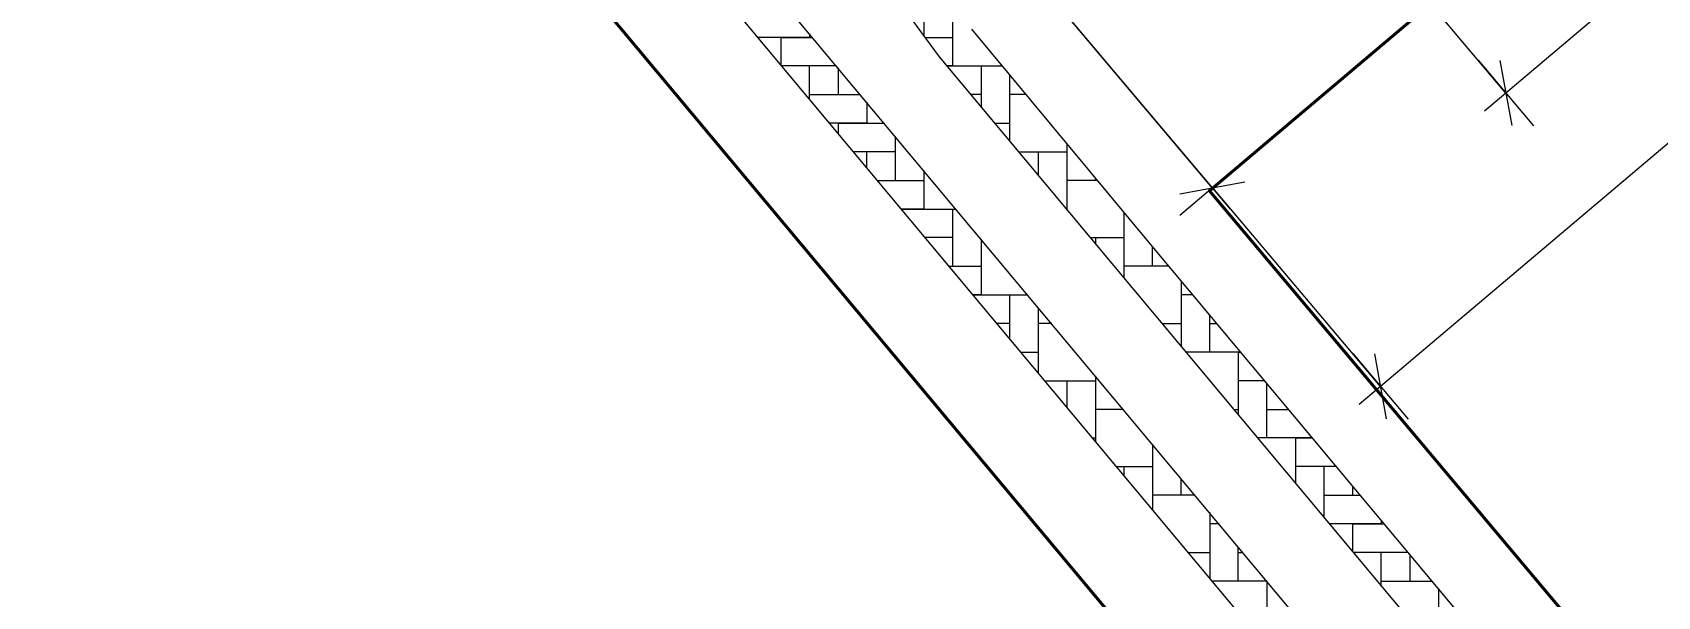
# Model space of a CAD drawing. Header units: millimetres. Extents: x 156050 to 369663, y -269476 to -128786.
# Drawn here: x 251248 to 268304, y -214051 to -208138 of the extents above; entities that cross this region are included whole.
import ezdxf

# ---------------------------------------------------------------- set-up
doc = ezdxf.new("R2010")
doc.units = ezdxf.units.MM
doc.header["$MEASUREMENT"] = 0
doc.set_wipeout_variables(frame=1)
doc.linetypes.add('Wipeout_Contour', pattern=[1000, 0, -1000])
for name, color, linetype in [('BT_hranice_parcel', 7, 'Continuous'), ('BT_text_parcel', 7, 'Continuous'), ('Situace - koordinační', 7, 'Continuous')]:
    doc.layers.add(name, color=color, linetype=linetype)
doc.styles.add('GENEROVANÝ_STYL_1', font='Arial.ttf')
doc.dimstyles.new('GENEROVANÝ_STYL__1', dxfattribs={"dimtxt": 600, "dimasz": 456, "dimexe": 0.18, "dimexo": 0.0625, "dimgap": 0, "dimtad": 1, "dimdec": 0, "dimzin": 0, "dimdsep": 46, "dimtxsty": 'GENEROVANÝ_STYL_1', "dimblk": 'ARROWHEAD_2', "dimblk1": 'ARROWHEAD_2', "dimblk2": 'ARROWHEAD_2', "dimcen": 0.09, "dimse1": 1, "dimse2": 1, "dimclrd": 7, "dimclre": 7, "dimclrt": 7, "dimazin": 0, "dimtfac": 1, "dimtdec": 4, "dimtmove": 2, "dimatfit": 3, "dimfxl": 1, "dimtolj": 1, "dimtzin": 0, "dimarcsym": 0})
doc.dimstyles.new('GENEROVANÝ_STYL__2', dxfattribs={"dimtxt": 600, "dimasz": 456, "dimexe": 0.18, "dimexo": 0.0625, "dimgap": 0, "dimtad": 1, "dimdec": 0, "dimzin": 0, "dimdsep": 46, "dimtxsty": 'GENEROVANÝ_STYL_1', "dimblk": 'ARROWHEAD_2', "dimblk1": 'ARROWHEAD_2', "dimblk2": 'ARROWHEAD_2', "dimcen": 0.09, "dimse1": 1, "dimse2": 1, "dimclrd": 7, "dimclre": 7, "dimclrt": 7, "dimazin": 0, "dimtfac": 1, "dimtdec": 4, "dimtmove": 0, "dimatfit": 3, "dimfxl": 1, "dimtolj": 1, "dimtzin": 0, "dimarcsym": 0})

# ---------------------------------------------------------------- blocks, each defined once
blk = doc.blocks.new('*X11')
at = {"layer": 'Situace - koordinační', "color": 253, "linetype": 'Continuous', "lineweight": 13, "true_color": 0xa8a8a8}
for p, q in [((260604, -207589), (260604, -208175)), ((260904, -207800), (260904, -208489)), ((259404, -208189), (258859, -208189)), ((259104, -208189), (259437, -208189)), ((259104, -208189), (259104, -208483)), ((259404, -208151), (259404, -208189)), ((260615, -208189), (260904, -208189)), ((259688, -208489), (259110, -208489)), ((259404, -208841), (259404, -208489)), ((259704, -208509), (259704, -208789)), ((260843, -208489), (261430, -208489)), ((260904, -208489), (260843, -208489)), ((261204, -208489), (261204, -208921)), ((261504, -208579), (261504, -208789)), ((261504, -208579), (261504, -209280)), ((259404, -208789), (259939, -208789)), ((260004, -208868), (260004, -209089)), ((261204, -208789), (261094, -208789)), ((261679, -208789), (261504, -208789)), ((260004, -209089), (259612, -209089)), ((259704, -209089), (260190, -209089)), ((259704, -209089), (259704, -209200)), ((261345, -209089), (261504, -209089)), ((260304, -209227), (260304, -209689)), ((260304, -209389), (259863, -209389)), ((260004, -209559), (260004, -209389)), ((261596, -209389), (262104, -209389)), ((261804, -209389), (261804, -209639)), ((262104, -209300), (262104, -209689)), ((262104, -209389), (262104, -209997)), ((260604, -209585), (260604, -209989)), ((260114, -209689), (260604, -209689)), ((262428, -209689), (262104, -209689)), ((262404, -209689), (262404, -209661)), ((260365, -209989), (260942, -209989)), ((260604, -209989), (260365, -209989)), ((260904, -209989), (260904, -210589)), ((262098, -209989), (262104, -209989)), ((262704, -210022), (262704, -210589)), ((260904, -210289), (260615, -210289)), ((262349, -210289), (262704, -210289)), ((262404, -210289), (262404, -210356)), ((262704, -210289), (262704, -210715)), ((261204, -210303), (261204, -210889)), ((263004, -210589), (263004, -210382)), ((260866, -210589), (261204, -210589)), ((263177, -210589), (262704, -210589)), ((263304, -210741), (263304, -211432)), ((261117, -210889), (261695, -210889)), ((261204, -210889), (261117, -210889)), ((261504, -210889), (261504, -211352)), ((263428, -210889), (263304, -210889)), ((261804, -211020), (261804, -211189)), ((261804, -211020), (261804, -211711)), ((263604, -211489), (263604, -211100)), ((261504, -211189), (261368, -211189)), ((261946, -211189), (261804, -211189)), ((263101, -211189), (263304, -211189)), ((263304, -211189), (263304, -211432)), ((263604, -211189), (263679, -211189)), ((261619, -211489), (261804, -211489)), ((263930, -211489), (263352, -211489)), ((263904, -211489), (263930, -211489)), ((263904, -211489), (263904, -212149)), ((261870, -211789), (262404, -211789)), ((262104, -211789), (262104, -212069)), ((262404, -211737), (262404, -212089)), ((262404, -211789), (262404, -212428)), ((264181, -211789), (263904, -211789)), ((264204, -212389), (264204, -211817)), ((262699, -212089), (262404, -212089)), ((263854, -212089), (263904, -212089)), ((263904, -212089), (263904, -212149)), ((264204, -212089), (264432, -212089)), ((262372, -212389), (262404, -212389)), ((263004, -212455), (263004, -212989)), ((264683, -212389), (264105, -212389)), ((264504, -212389), (264683, -212389)), ((264504, -212389), (264504, -212867)), ((262623, -212689), (263004, -212689)), ((262704, -212689), (262704, -212787)), ((263004, -212689), (263004, -213146)), ((263304, -212989), (263304, -212813)), ((264934, -212689), (264504, -212689)), ((264804, -213225), (264804, -212689)), ((263451, -212989), (263004, -212989)), ((264804, -212989), (265185, -212989)), ((265104, -212893), (265104, -212989)), ((263604, -213172), (263604, -213863)), ((263702, -213289), (263604, -213289)), ((265404, -213289), (264858, -213289)), ((265104, -213289), (265436, -213289)), ((265104, -213289), (265104, -213584)), ((265404, -213252), (265404, -213289)), ((263904, -213889), (263904, -213531)), ((263376, -213589), (263604, -213589)), ((263604, -213589), (263604, -213863)), ((263904, -213589), (263953, -213589)), ((265687, -213589), (265109, -213589)), ((265404, -213943), (265404, -213589)), ((265704, -213611), (265704, -213889)), ((264204, -213889), (263626, -213889)), ((264204, -213889), (264204, -214580)), ((265404, -213889), (265938, -213889)), ((266004, -213969), (266004, -214189))]:
    blk.add_line(p, q, dxfattribs=at)
blk = doc.blocks.new('výplň_1')
at = {"color": 254, "linetype": 'Wipeout_Contour', "lineweight": 0, "ltscale": 14459165.28293714}
blk.add_wipeout([(257737, -202723), (257704, -202761), (257473, -203118), (257287, -203502), (257151, -203905), (257067, -204322), (257035, -204747), (257056, -205172), (257130, -205591), (257256, -205998), (257431, -206386), (257654, -206748), (293199, -249246), (293593, -249026), (259031, -207704), (259010, -207428), (259011, -207151), (259032, -206875), (259075, -206602), (259139, -206333), (259178, -206211), (260581, -208143), (260763, -208393), (294381, -248586), (294774, -248366), (262965, -210335), (261109, -208103), (260971, -207917), (260963, -207903), (260856, -207716), (260765, -207503), (260699, -207281), (260659, -207052), (260646, -206821), (260659, -206590), (260699, -206362), (260765, -206139), (260841, -205962), (261312, -206453), (268417, -200545), (264580, -195932), (259463, -200188), (257297, -202263)], dxfattribs=at).dxf.layer = 'Situace - koordinační'
at = {"layer": 'Situace - koordinační', "color": 7, "linetype": 'Continuous', "lineweight": 13, "flags": 128}
for points in [[(257654, -206748), (293199, -249246)], [(293593, -249026), (259031, -207704), (259010, -207428), (259011, -207151), (259032, -206875), (259075, -206602), (259139, -206333), (259178, -206211), (260581, -208143), (260763, -208393), (294381, -248586)], [(294774, -248366), (262965, -210335), (261109, -208103)]]:
    blk.add_lwpolyline(points, dxfattribs=at)
at = {"layer": 'Situace - koordinační', "color": 253, "linetype": 'Continuous', "lineweight": 13, "true_color": 0xa8a8a8}
blk.add_blockref('*X11', (0, 0), dxfattribs=at)
blk = doc.blocks.new('*D87')
at = {"layer": 'Situace - koordinační', "color": 7, "linetype": 'Continuous', "lineweight": 13, "transparency": 16777216}
for p, q in [((257640, -201973), (256953, -202554)), ((257297, -202263), (257107, -202039)), ((257638, -202202), (256956, -202325)), ((263633, -209766), (257297, -202263)), ((263977, -209476), (263289, -210057)), ((263292, -209828), (263974, -209705)), ((263822, -209991), (263633, -209766))]:
    blk.add_line(p, q, dxfattribs=at)
at = {"layer": 'Situace - koordinační', "color": 7, "lineweight": 13, "transparency": 16777216, "insert": (260201, -205517), "char_height": 600, "attachment_point": 7, "rotation": 310.1798, "style": 'GENEROVANÝ_STYL_1'}
blk.add_mtext('\\A1;9\\~820', dxfattribs=at)
blk = doc.blocks.new('ARROWHEAD_2')
at = {"color": 0, "linetype": 'Continuous', "lineweight": 0}
for p, q in [((-0.378, -0.655), (0.378, 0.655)), ((0, 0), (-1, 0))]:
    blk.add_line(p, q, dxfattribs=at)
blk = doc.blocks.new('*D90')
at = {"layer": 'Situace - koordinační', "color": 7, "linetype": 'Continuous', "lineweight": 13, "transparency": 16777216}
for p, q in [((277279, -199261), (277860, -199949)), ((277631, -199946), (277508, -199264)), ((277794, -199416), (277569, -199605)), ((277569, -199605), (266713, -208773)), ((266422, -208429), (267003, -209117)), ((266651, -208432), (266774, -209114)), ((266713, -208773), (266489, -208962))]:
    blk.add_line(p, q, dxfattribs=at)
at = {"layer": 'Situace - koordinační', "color": 7, "lineweight": 13, "transparency": 16777216, "insert": (271102, -204909), "char_height": 600, "attachment_point": 7, "rotation": 40.1798, "style": 'GENEROVANÝ_STYL_1'}
blk.add_mtext('\\A1;14\\~210', dxfattribs=at)
blk = doc.blocks.new('*D91')
at = {"layer": 'Situace - koordinační', "color": 7, "linetype": 'Continuous', "lineweight": 13, "transparency": 16777216}
for p, q in [((278247, -200407), (278827, -201095)), ((278598, -201092), (278476, -200410)), ((278761, -200562), (278537, -200751)), ((278537, -200751), (265396, -211848)), ((265106, -211505), (265686, -212192)), ((265335, -211507), (265457, -212189)), ((265396, -211848), (265172, -212038))]:
    blk.add_line(p, q, dxfattribs=at)
at = {"layer": 'Situace - koordinační', "color": 7, "lineweight": 13, "transparency": 16777216, "insert": (270928, -207020), "char_height": 600, "attachment_point": 7, "rotation": 40.1798, "style": 'GENEROVANÝ_STYL_1'}
blk.add_mtext('\\A1;17\\~200', dxfattribs=at)

msp = doc.modelspace()

# ---------------------------------------------------------------- block references
at = {"layer": 'Situace - koordinační', "color": 253, "linetype": 'Continuous', "lineweight": 13, "true_color": 0xa8a8a8}
msp.add_blockref('výplň_1', (0, 0), dxfattribs=at)

# ---------------------------------------------------------------- next in the draw order: linework, layer by layer
at = {"layer": 'BT_hranice_parcel', "color": 7, "linetype": 'Continuous', "lineweight": 13, "flags": 128}
for points in [[(292411.9, -249686.5), (295561.9, -247926.5), (290141.9, -241276.5), (284771.9, -234966.5), (277331.9, -226126.5), (263601.9, -209796.5), (276781.9, -198666.5), (268321.9, -189536.5), (244381.9, -160746.5), (242071.9, -163966.5), (265791.9, -192776.5), (254731.9, -204876.5), (274261.9, -228226.5)], [(260001.9, -216566.5), (288911.9, -251686.5), (292411.9, -249686.5), (274261.9, -228226.5), (254731.9, -204876.5), (242791.9, -190426.5), (241531.9, -194156.5), (239041.9, -197386.5), (239831.9, -198006.5), (239231.9, -198756.5), (241981.9, -200976.5), (239241.9, -204406.5), (236461.9, -202236.5), (235871.9, -202986.5), (235031.9, -202326.5), (232551.9, -205546.5), (227031.9, -201286.5), (223291.9, -197866.5), (219291.9, -207016.5), (236741.9, -234266.5)], [(284411.9, -221286.5), (285401.9, -217556.5), (289211.9, -214356.5), (276781.9, -198666.5), (263601.9, -209796.5), (277331.9, -226126.5)]]:
    msp.add_lwpolyline(points, close=True, dxfattribs=at)
at = {"layer": 'BT_text_parcel', "color": 7, "linetype": 'Continuous', "lineweight": 13, "flags": 128}
for points in [[(263634.6, -209768.8), (257296.6, -202263.4)], [(266712.7, -208773.2), (265922.2, -207837.1)], [(265396, -211848.4), (263637.7, -209766.2)]]:
    msp.add_lwpolyline(points, dxfattribs=at)
at = {"layer": 'Situace - koordinační', "color": 41, "linetype": 'Continuous', "lineweight": 40, "true_color": 0xfed65c, "flags": 128}
msp.add_lwpolyline([(264496.9, -216551.5), (254731.9, -204876.5), (255391.9, -203166.5), (252856.9, -200521.5), (250321.9, -197876.5), (248511.9, -195411.5), (246701.9, -192946.5), (242791.9, -190426.5), (238126.9, -184671.5), (233461.9, -178916.5), (237766.9, -171441.5), (242071.9, -163966.5), (244381.9, -160746.5), (256351.9, -175141.5), (268321.9, -189536.5), (272551.9, -194101.5), (276781.9, -198666.5), (263601.9, -209796.5), (270466.9, -217961.5)], dxfattribs=at)

# ---------------------------------------------------------------- next in the draw order: dimensions: what is measured, and where the dimension line sits
at = {"layer": 'Situace - koordinační', "color": 7, "linetype": 'Continuous', "lineweight": 13}
for base, p1, p2, angle, dimstyle, picture, middle, turn in [((266712.7, -208773.2), (277569.3, -199605.1), (266712.7, -208773.2), 220.1798, 'GENEROVANÝ_STYL__2', '*D90', (271898.1, -203844.5), 40.1798), ((265396, -211848.4), (278537.1, -200751.2), (265396, -211848.4), 220.1798, 'GENEROVANÝ_STYL__2', '*D91', (271723.7, -205955.2), 40.1798), ((257296.646, -202263.4228), (263632.703, -209766.4984), (257296.646, -202263.4228), 130.1798, 'GENEROVANÝ_STYL__1', '*D87', (261113.9733, -206132.879), 310.1798)]:
    dim = msp.add_linear_dim(base=base, p1=p1, p2=p2, angle=angle, dimstyle=dimstyle, dxfattribs=at)
    dim.commit()
    dim.dimension.update_dxf_attribs({"geometry": picture, "text_midpoint": middle, "dimtype": 160, "text_rotation": turn})

doc.saveas('drawing.dxf')
